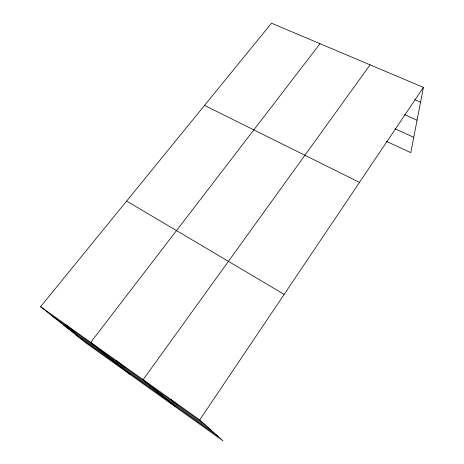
<?xml version="1.0" encoding="UTF-8"?>
<svg xmlns="http://www.w3.org/2000/svg" width="464" height="464" viewBox="0 0 464 464"><rect width="100%" height="100%" fill="white"/><g stroke="black" fill="none" stroke-linecap="round" stroke-linejoin="round"><path stroke-width="0.7" d="M40.583 306.716L199.74 419.897L222.958 440.8L86.437 343.319L40.583 306.716L271.498 23.2L423.417 87.36L410.797 152.639L386.437 141.334M199.74 419.897L423.417 87.36M370.098 64.838L143.138 379.645L174.986 406.545M320.015 43.691L90.706 342.362L129.978 374.413M414.671 99.598L420.558 102.144M404.538 114.637L417.072 120.193M394.939 128.754L413.76 137.309M204.543 105.409L359.496 182.387M126.637 201.057L284.171 294.379M51.081 315.097L205.134 424.751M63.806 325.258L211.607 430.58M75.783 334.817L217.639 436.009M65.175 324.208L74.971 332.102M116.429 360.65L124.659 367.471M170.885 399.376L177.3 404.939"/></g></svg>
